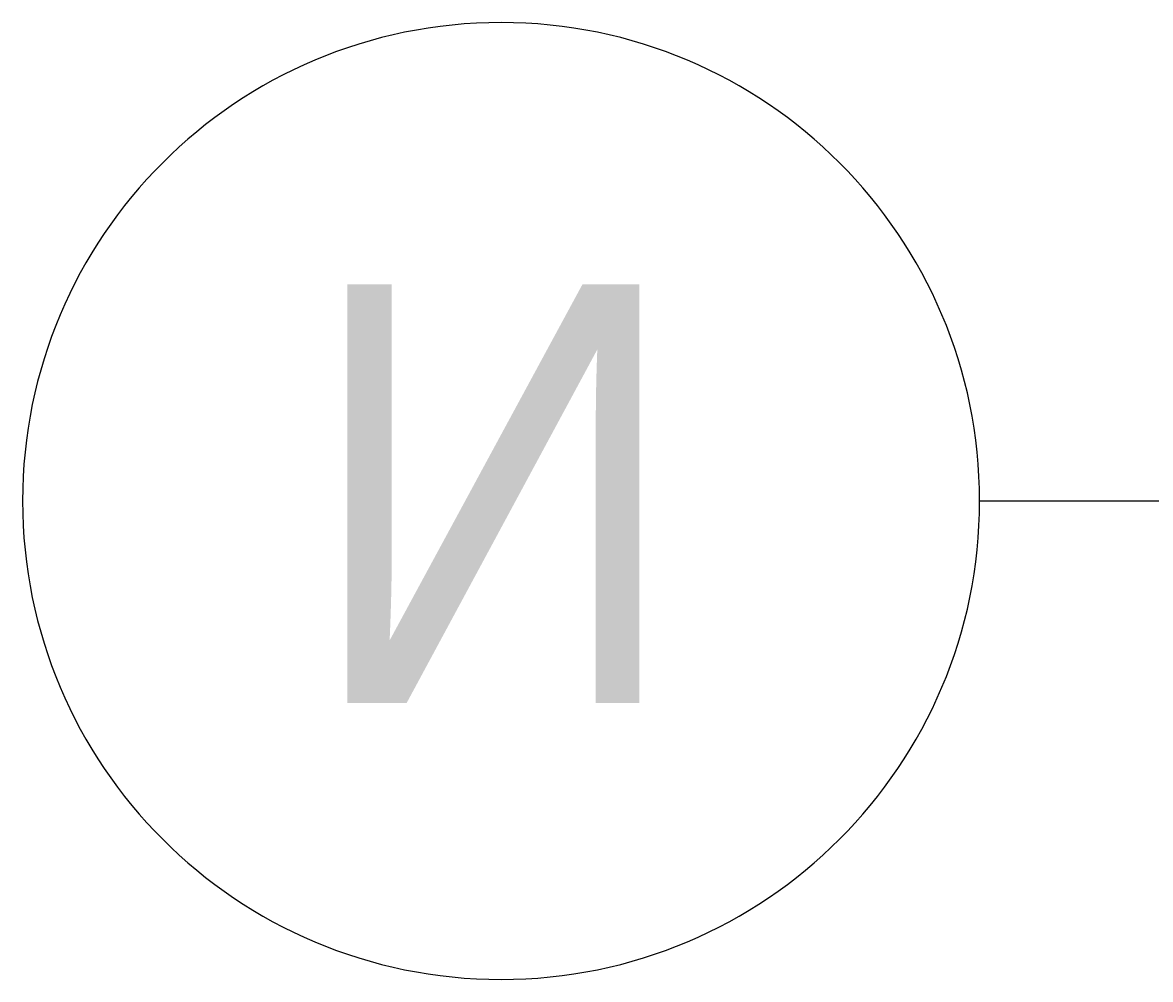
# Model space of a CAD drawing. Header units: millimetres. Extents: x 81610 to 276841, y -8553 to 29000.
# Drawn here: x 142602 to 147316, y 25000 to 29000 of the extents above; entities that cross this region are included whole.
import ezdxf

# ---------------------------------------------------------------- set-up
doc = ezdxf.new("R2010")
doc.units = ezdxf.units.MM
doc.layers.add('Оси', color=7, linetype='Continuous', lineweight=9)
doc.layers.add('Оси-1', color=7, linetype='Continuous', lineweight=20)
doc.styles.add('Arial_1', font='arial.ttf', dxfattribs={"width": 0.9, "height": 1750})

# ---------------------------------------------------------------- blocks, each defined once
blk = doc.blocks.new('Ось сетки - D8-29747960-1_11_3_птичка')
at = {"layer": 'Оси-1'}
for start, end in [(360, 180), (180, 360)]:
    blk.add_arc((0, 0), 4, start, end, dxfattribs=at)

msp = doc.modelspace()

# ---------------------------------------------------------------- linework, layer by layer
at = {"layer": 'Оси'}
msp.add_line((146602.2, 27000), (159102.2, 27000), dxfattribs=at)

# ---------------------------------------------------------------- block references
at = {"layer": 'Оси-1', "xscale": 499.9999999999995, "yscale": 499.9999999999995, "zscale": 499.9999999999995, "rotation": 269.9999999999994}
msp.add_blockref('Ось сетки - D8-29747960-1_11_3_птичка', (144602.2, 27000), dxfattribs=at)

# ---------------------------------------------------------------- texts
at = {"layer": 'Оси', "insert": (143779.8, 27905.2), "char_height": 1750, "width": 1948.101, "attachment_point": 1, "style": 'Arial_1'}
msp.add_mtext('\\fArial|b0|i0|c204|p34|;\\W.9;И', dxfattribs=at)

doc.saveas('drawing.dxf')
